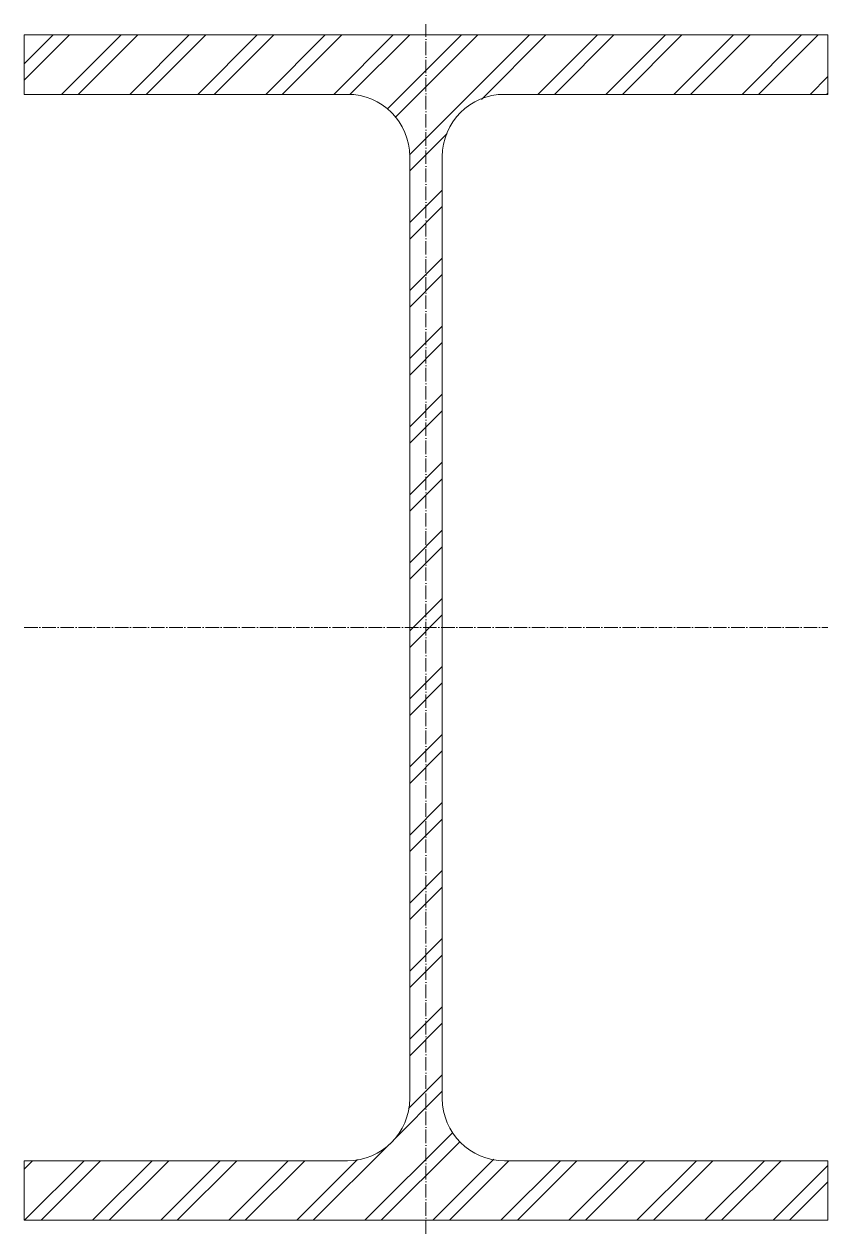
# Model space of a CAD drawing. Header units: metres. Extents: x -149 to 149, y -224 to 223.
import ezdxf

# ---------------------------------------------------------------- set-up
doc = ezdxf.new("R2010")
doc.units = ezdxf.units.M
doc.linetypes.add('MV_hartlijn_staal', pattern=[6.6, 5, -0.8, 0, -0.8])
doc.layers.add('A-DETL-GENF', color=92, linetype='Continuous', lineweight=18)

# ---------------------------------------------------------------- blocks, each defined once
blk = doc.blocks.new('28 Staalprofielen DIN_DIE_DILl 2d - DIE45-4447740-00_0 Basismaterialen')
at = {"layer": 'A-DETL-GENF', "lineweight": 13}
h = blk.add_hatch(dxfattribs=at)
h.set_pattern_fill('FP_520', color=256, style=0, pattern_type=2)
h.set_pattern_definition([(225, (462.731, 4107.392), (12.57236, -12.57236), []), (225, (462.731, 4088.342), (12.57236, -12.57236), [])])
h.paths.add_polyline_path([(-148.5, 219), (-148.5, 197), (-29, 197), (-23.05, 196.22), (-17.5, 193.92), (-12.74, 190.26), (-9.08, 185.5), (-6.78, 179.95), (-6, 174), (-6, -174), (-6.78, -179.95), (-9.08, -185.5), (-12.74, -190.26), (-17.5, -193.92), (-23.05, -196.22), (-29, -197), (-148.5, -197), (-148.5, -219), (148.5, -219), (148.5, -197), (29, -197), (23.05, -196.22), (17.5, -193.92), (12.74, -190.26), (9.08, -185.5), (6.78, -179.95), (6, -174), (6, 174), (6.78, 179.95), (9.08, 185.5), (12.74, 190.26), (17.5, 193.92), (23.05, 196.22), (29, 197), (148.5, 197), (148.5, 219)])
at = {"layer": 'A-DETL-GENF'}
for p, q in [((148.5, 219), (-148.5, 219)), ((-148.5, 219), (-148.5, 197)), ((148.5, 219), (-148.5, 219)), ((-148.5, 219), (-148.5, 197)), ((148.5, 197), (148.5, 219)), ((148.5, 219), (148.5, 197)), ((-148.5, 197), (-29, 197)), ((-148.5, 197), (-29, 197)), ((29, 197), (148.5, 197)), ((148.5, 197), (29, 197)), ((-6, 174), (-6, -174)), ((-6, -174), (-6, 174)), ((6, -174), (6, 174)), ((6, -174), (6, 174)), ((-29, -197), (-148.5, -197)), ((-148.5, -197), (-148.5, -219)), ((-148.5, -219), (-148.5, -197)), ((-148.5, -197), (-29, -197)), ((148.5, -197), (29, -197)), ((148.5, -197), (29, -197)), ((148.5, -219), (148.5, -197)), ((148.5, -219), (148.5, -197)), ((-148.5, -219), (148.5, -219)), ((148.5, -219), (-148.5, -219))]:
    blk.add_line(p, q, dxfattribs=at)
at = {"layer": 'A-DETL-GENF', "linetype": 'MV_hartlijn_staal', "lineweight": 13}
for p, q in [((0, -224), (0, 222.92)), ((-148.5, 0), (148.5, 0))]:
    blk.add_line(p, q, dxfattribs=at)
at = {"layer": 'A-DETL-GENF'}
for centre, start, end in [((-29, 174), 360, 90), ((-29, 174), 360, 90), ((29, 174), 90, 180), ((29, 174), 90, 180), ((-29, -174), 270, 360), ((-29, -174), 270, 0), ((29, -174), 180, 270), ((29, -174), 180, 270)]:
    blk.add_arc(centre, 23, start, end, dxfattribs=at)

msp = doc.modelspace()

# ---------------------------------------------------------------- block references
msp.add_blockref('28 Staalprofielen DIN_DIE_DILl 2d - DIE45-4447740-00_0 Basismaterialen', (0, 0))

doc.saveas('drawing.dxf')
